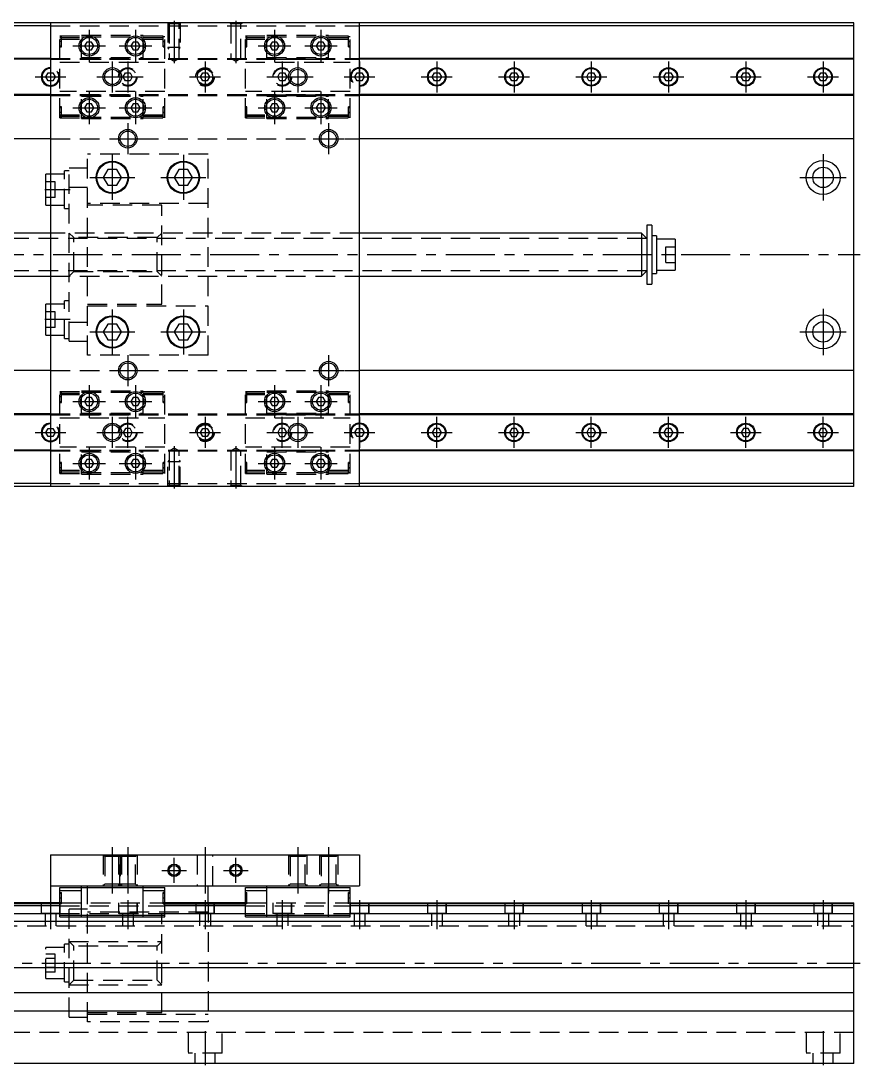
# Model space of a CAD drawing. Extents: x -2 to 753, y -8 to 355.
# Drawn here: x 481.4 to 752.9, y 17 to 354.8 of the extents above; entities that cross this region are included whole.
import ezdxf

# ---------------------------------------------------------------- set-up
doc = ezdxf.new("R2010")
doc.units = 0
doc.header["$LTSCALE"] = 0.5
doc.linetypes.add('CENTER', pattern=[50.8, 31.75, -6.35, 6.35, -6.35])
doc.linetypes.add('DASHED', pattern=[19.05, 12.7, -6.35])
for name, color, linetype in [('MSM_CENTER', 1, 'CENTER'), ('MSM_CONTINUOUS', 7, 'CONTINUOUS'), ('MSM_DASHED', 4, 'DASHED'), ('MSM_NARROW', 5, 'CONTINUOUS')]:
    doc.layers.add(name, color=color, linetype=linetype)

msp = doc.modelspace()

# ---------------------------------------------------------------- linework, layer by layer
at = {"layer": 'MSM_CENTER'}
for p, q in [((530.94, 354.77), (530.94, 341.09)), ((550.94, 354.77), (550.94, 341.09)), ((503.44, 351.9), (503.44, 341.4)), ((518.44, 351.9), (518.44, 341.4)), ((563.44, 351.9), (563.44, 341.4)), ((578.44, 351.9), (578.44, 341.4)), ((494.52, 348.15), (493.97, 348.15)), ((527.92, 348.15), (527.37, 348.15)), ((554.52, 348.15), (553.97, 348.15)), ((587.92, 348.15), (587.37, 348.15)), ((498.19, 346.65), (508.69, 346.65)), ((513.19, 346.65), (523.69, 346.65)), ((558.19, 346.65), (568.69, 346.65)), ((573.19, 346.65), (583.69, 346.65)), ((490.94, 341.65), (490.94, 331.65)), ((510.94, 341.65), (510.94, 331.65)), ((515.94, 341.65), (515.94, 331.65)), ((540.94, 341.65), (540.94, 331.65)), ((565.94, 341.65), (565.94, 331.65)), ((570.94, 341.65), (570.94, 331.65)), ((590.94, 341.65), (590.94, 331.65)), ((615.94, 341.65), (615.94, 331.65)), ((640.94, 341.65), (640.94, 331.65)), ((665.94, 341.65), (665.94, 331.65)), ((690.94, 341.65), (690.94, 331.65)), ((715.94, 341.65), (715.94, 331.65)), ((740.94, 341.65), (740.94, 331.65)), ((485.94, 336.65), (495.94, 336.65)), ((505.94, 336.65), (520.94, 336.65)), ((535.94, 336.65), (545.94, 336.65)), ((560.94, 336.65), (575.94, 336.65)), ((585.94, 336.65), (595.94, 336.65)), ((610.94, 336.65), (620.94, 336.65)), ((635.94, 336.65), (645.94, 336.65)), ((660.94, 336.65), (670.94, 336.65)), ((685.94, 336.65), (695.94, 336.65)), ((710.94, 336.65), (720.94, 336.65)), ((735.94, 336.65), (745.94, 336.65)), ((503.44, 331.9), (503.44, 321.4)), ((518.44, 331.9), (518.44, 321.4)), ((563.44, 331.9), (563.44, 321.4)), ((578.44, 331.9), (578.44, 321.4)), ((494.52, 325.15), (493.97, 325.15)), ((498.19, 326.65), (508.69, 326.65)), ((513.19, 326.65), (523.69, 326.65)), ((527.92, 325.15), (527.37, 325.15)), ((554.52, 325.15), (553.97, 325.15)), ((558.19, 326.65), (568.69, 326.65)), ((573.19, 326.65), (583.69, 326.65)), ((587.92, 325.15), (587.37, 325.15)), ((515.94, 321.65), (515.94, 311.65)), ((580.94, 321.65), (580.94, 311.65)), ((510.94, 316.65), (520.94, 316.65)), ((575.94, 316.65), (585.94, 316.65)), ((510.94, 311.4), (510.94, 296.9)), ((533.94, 311.4), (533.94, 296.9)), ((740.94, 311.65), (740.94, 296.65)), ((503.69, 304.15), (518.19, 304.15)), ((526.69, 304.15), (541.19, 304.15)), ((733.44, 304.15), (748.44, 304.15)), ((497.32, 300.15), (489.07, 300.15)), ((237.84, 279.15), (752.94, 279.15)), ((510.94, 261.4), (510.94, 246.9)), ((533.94, 261.4), (533.94, 246.9)), ((740.94, 261.65), (740.94, 246.65)), ((497.32, 258.15), (489.07, 258.15)), ((503.69, 254.15), (518.19, 254.15)), ((526.69, 254.15), (541.19, 254.15)), ((733.44, 254.15), (748.44, 254.15)), ((515.94, 246.65), (515.94, 236.65)), ((580.94, 246.65), (580.94, 236.65)), ((510.94, 241.65), (520.94, 241.65)), ((575.94, 241.65), (585.94, 241.65)), ((503.44, 236.9), (503.44, 226.4)), ((518.44, 236.9), (518.44, 226.4)), ((563.44, 236.9), (563.44, 226.4)), ((578.44, 236.9), (578.44, 226.4)), ((494.52, 233.15), (493.97, 233.15)), ((527.92, 233.15), (527.37, 233.15)), ((554.52, 233.15), (553.97, 233.15)), ((587.92, 233.15), (587.37, 233.15)), ((498.19, 231.65), (508.69, 231.65)), ((513.19, 231.65), (523.69, 231.65)), ((558.19, 231.65), (568.69, 231.65)), ((573.19, 231.65), (583.69, 231.65)), ((490.94, 226.65), (490.94, 216.65)), ((510.94, 226.65), (510.94, 216.65)), ((515.94, 216.65), (515.94, 226.65)), ((540.94, 226.65), (540.94, 216.65)), ((565.94, 216.65), (565.94, 226.65)), ((570.94, 226.65), (570.94, 216.65)), ((590.94, 226.65), (590.94, 216.65)), ((615.94, 216.65), (615.94, 226.65)), ((640.94, 216.65), (640.94, 226.65)), ((665.94, 216.65), (665.94, 226.65)), ((690.94, 216.65), (690.94, 226.65)), ((715.94, 216.65), (715.94, 226.65)), ((740.94, 216.65), (740.94, 226.65)), ((485.94, 221.65), (495.94, 221.65)), ((505.94, 221.65), (520.94, 221.65)), ((535.94, 221.65), (545.94, 221.65)), ((560.94, 221.65), (575.94, 221.65)), ((585.94, 221.65), (595.94, 221.65)), ((610.94, 221.65), (620.94, 221.65)), ((635.94, 221.65), (645.94, 221.65)), ((660.94, 221.65), (670.94, 221.65)), ((685.94, 221.65), (695.94, 221.65)), ((710.94, 221.65), (720.94, 221.65)), ((735.94, 221.65), (745.94, 221.65)), ((503.44, 216.9), (503.44, 206.4)), ((518.44, 216.9), (518.44, 206.4)), ((530.94, 217.2), (530.94, 203.52)), ((550.94, 217.2), (550.94, 203.52)), ((563.44, 216.9), (563.44, 206.4)), ((578.44, 216.9), (578.44, 206.4)), ((494.52, 210.15), (493.97, 210.15)), ((498.19, 211.65), (508.69, 211.65)), ((513.19, 211.65), (523.69, 211.65)), ((527.92, 210.15), (527.37, 210.15)), ((554.52, 210.15), (553.97, 210.15)), ((558.19, 211.65), (568.69, 211.65)), ((573.19, 211.65), (583.69, 211.65)), ((587.92, 210.15), (587.37, 210.15)), ((510.94, 87.5), (510.94, 72.5)), ((515.94, 87.5), (515.94, 72.5)), ((540.94, 87.5), (540.94, 72.5)), ((570.94, 87.5), (570.94, 72.5)), ((580.94, 87.5), (580.94, 72.5)), ((530.94, 76), (530.94, 84)), ((550.94, 76), (550.94, 84)), ((526.94, 80), (534.94, 80)), ((546.94, 80), (554.94, 80)), ((494.52, 71), (493.97, 71)), ((527.92, 71), (527.37, 71)), ((554.52, 71), (553.97, 71)), ((587.92, 71), (587.37, 71)), ((490.94, 70.32), (490.94, 60.98)), ((515.94, 70.32), (515.94, 60.98)), ((540.94, 70.32), (540.94, 60.98)), ((565.94, 70.32), (565.94, 60.98)), ((590.94, 70.32), (590.94, 60.98)), ((615.94, 70.32), (615.94, 60.98)), ((640.94, 70.32), (640.94, 60.98)), ((665.94, 70.32), (665.94, 60.98)), ((690.94, 70.32), (690.94, 60.98)), ((715.94, 70.32), (715.94, 60.98)), ((740.94, 70.32), (740.94, 60.98)), ((259.54, 50), (752.94, 50)), ((540.94, 28), (540.94, 17)), ((740.94, 28), (740.94, 17))]:
    msp.add_line(p, q, dxfattribs=at)
at = {"layer": 'MSM_CONTINUOUS'}
for p, q in [((490.94, 353.15), (330.94, 353.15)), ((750.94, 354.15), (330.99, 354.15)), ((490.94, 354.15), (490.94, 204.15)), ((590.94, 204.15), (590.94, 354.15)), ((750.94, 353.15), (590.94, 353.15)), ((750.94, 204.15), (750.94, 354.15)), ((502.7, 347.93), (501.96, 346.65)), ((504.18, 347.93), (502.7, 347.93)), ((504.92, 346.65), (504.18, 347.93)), ((517.7, 347.93), (516.96, 346.65)), ((519.18, 347.93), (517.7, 347.93)), ((519.92, 346.65), (519.18, 347.93)), ((562.7, 347.93), (561.96, 346.65)), ((564.18, 347.93), (562.7, 347.93)), ((564.92, 346.65), (564.18, 347.93)), ((577.7, 347.93), (576.96, 346.65)), ((579.18, 347.93), (577.7, 347.93)), ((579.92, 346.65), (579.18, 347.93)), ((501.96, 346.65), (502.7, 345.37)), ((502.7, 345.37), (504.18, 345.37)), ((504.18, 345.37), (504.92, 346.65)), ((516.96, 346.65), (517.7, 345.37)), ((517.7, 345.37), (519.18, 345.37)), ((519.18, 345.37), (519.92, 346.65)), ((561.96, 346.65), (562.7, 345.37)), ((562.7, 345.37), (564.18, 345.37)), ((564.18, 345.37), (564.92, 346.65)), ((576.96, 346.65), (577.7, 345.37)), ((577.7, 345.37), (579.18, 345.37)), ((579.18, 345.37), (579.92, 346.65)), ((490.94, 342.65), (330.94, 342.65)), ((490.94, 342.35), (330.94, 342.35)), ((750.94, 342.65), (590.94, 342.65)), ((750.89, 342.35), (590.94, 342.35)), ((750.89, 330.65), (750.89, 342.65)), ((489.46, 336.65), (490.2, 337.93)), ((490.2, 337.93), (490.94, 337.93)), ((539.46, 336.65), (540.2, 337.93)), ((540.2, 337.93), (541.68, 337.93)), ((541.68, 337.93), (542.42, 336.65)), ((590.94, 337.93), (591.68, 337.93)), ((591.68, 337.93), (592.42, 336.65)), ((614.46, 336.65), (615.2, 337.93)), ((615.2, 337.93), (616.68, 337.93)), ((616.68, 337.93), (617.42, 336.65)), ((639.46, 336.65), (640.2, 337.93)), ((640.2, 337.93), (641.68, 337.93)), ((641.68, 337.93), (642.42, 336.65)), ((664.46, 336.65), (665.2, 337.93)), ((665.2, 337.93), (666.68, 337.93)), ((666.68, 337.93), (667.42, 336.65)), ((689.46, 336.65), (690.2, 337.93)), ((690.2, 337.93), (691.68, 337.93)), ((691.68, 337.93), (692.42, 336.65)), ((714.46, 336.65), (715.2, 337.93)), ((715.2, 337.93), (716.68, 337.93)), ((716.68, 337.93), (717.42, 336.65)), ((739.46, 336.65), (740.2, 337.93)), ((740.2, 337.93), (741.68, 337.93)), ((741.68, 337.93), (742.42, 336.65)), ((490.2, 335.37), (489.46, 336.65)), ((490.94, 335.37), (490.2, 335.37)), ((540.2, 335.37), (539.46, 336.65)), ((541.68, 335.37), (540.2, 335.37)), ((542.42, 336.65), (541.68, 335.37)), ((591.68, 335.37), (590.94, 335.37)), ((592.42, 336.65), (591.68, 335.37)), ((615.2, 335.37), (614.46, 336.65)), ((616.68, 335.37), (615.2, 335.37)), ((617.42, 336.65), (616.68, 335.37)), ((640.2, 335.37), (639.46, 336.65)), ((641.68, 335.37), (640.2, 335.37)), ((642.42, 336.65), (641.68, 335.37)), ((665.2, 335.37), (664.46, 336.65)), ((666.68, 335.37), (665.2, 335.37)), ((667.42, 336.65), (666.68, 335.37)), ((690.2, 335.37), (689.46, 336.65)), ((691.68, 335.37), (690.2, 335.37)), ((692.42, 336.65), (691.68, 335.37)), ((715.2, 335.37), (714.46, 336.65)), ((716.68, 335.37), (715.2, 335.37)), ((717.42, 336.65), (716.68, 335.37)), ((740.2, 335.37), (739.46, 336.65)), ((741.68, 335.37), (740.2, 335.37)), ((742.42, 336.65), (741.68, 335.37)), ((490.94, 330.95), (330.94, 330.95)), ((490.94, 330.65), (330.94, 330.65)), ((502.7, 327.93), (501.96, 326.65)), ((504.18, 327.93), (502.7, 327.93)), ((504.92, 326.65), (504.18, 327.93)), ((517.7, 327.93), (516.96, 326.65)), ((519.18, 327.93), (517.7, 327.93)), ((519.92, 326.65), (519.18, 327.93)), ((562.7, 327.93), (561.96, 326.65)), ((564.18, 327.93), (562.7, 327.93)), ((564.92, 326.65), (564.18, 327.93)), ((577.7, 327.93), (576.96, 326.65)), ((579.18, 327.93), (577.7, 327.93)), ((579.92, 326.65), (579.18, 327.93)), ((750.89, 330.95), (590.94, 330.95)), ((750.89, 330.65), (590.94, 330.65)), ((501.96, 326.65), (502.7, 325.37)), ((502.7, 325.37), (504.18, 325.37)), ((504.18, 325.37), (504.92, 326.65)), ((516.96, 326.65), (517.7, 325.37)), ((517.7, 325.37), (519.18, 325.37)), ((519.18, 325.37), (519.92, 326.65)), ((561.96, 326.65), (562.7, 325.37)), ((562.7, 325.37), (564.18, 325.37)), ((564.18, 325.37), (564.92, 326.65)), ((576.96, 326.65), (577.7, 325.37)), ((577.7, 325.37), (579.18, 325.37)), ((579.18, 325.37), (579.92, 326.65)), ((490.94, 316.65), (330.94, 316.65)), ((750.94, 316.65), (590.94, 316.65)), ((489.44, 295.15), (489.44, 305.15)), ((490.94, 305.15), (489.44, 305.15)), ((509.47, 306.69), (508.01, 304.15)), ((508.01, 304.15), (509.47, 301.61)), ((512.41, 306.69), (509.47, 306.69)), ((513.87, 304.15), (512.41, 306.69)), ((512.41, 301.61), (513.87, 304.15)), ((532.47, 306.69), (531.01, 304.15)), ((531.01, 304.15), (532.47, 301.61)), ((535.41, 306.69), (532.47, 306.69)), ((536.87, 304.15), (535.41, 306.69)), ((535.41, 301.61), (536.87, 304.15)), ((509.47, 301.61), (512.41, 301.61)), ((532.47, 301.61), (535.41, 301.61)), ((489.44, 295.15), (490.94, 295.15)), ((683.94, 288.65), (683.94, 269.65)), ((685.54, 288.65), (683.94, 288.65)), ((685.54, 288.65), (685.54, 269.65)), ((490.94, 286.15), (330.94, 286.15)), ((682.19, 286.15), (590.94, 286.15)), ((683.94, 284.4), (682.19, 286.15)), ((682.19, 286.15), (682.19, 272.15)), ((687.04, 285.25), (685.54, 285.25)), ((687.04, 285.25), (687.04, 273.05)), ((693.04, 284.15), (687.04, 284.15)), ((693.04, 284.15), (693.04, 274.15)), ((682.19, 272.15), (683.94, 273.9)), ((687.04, 274.15), (693.04, 274.15)), ((330.94, 272.15), (490.94, 272.15)), ((590.94, 272.15), (682.19, 272.15)), ((685.54, 273.05), (687.04, 273.05)), ((683.94, 269.65), (685.54, 269.65)), ((490.94, 263.15), (489.44, 263.15)), ((489.44, 253.15), (489.44, 263.15)), ((509.47, 256.69), (508.01, 254.15)), ((508.01, 254.15), (509.47, 251.61)), ((512.41, 256.69), (509.47, 256.69)), ((513.87, 254.15), (512.41, 256.69)), ((512.41, 251.61), (513.87, 254.15)), ((532.47, 256.69), (531.01, 254.15)), ((531.01, 254.15), (532.47, 251.61)), ((535.41, 256.69), (532.47, 256.69)), ((536.87, 254.15), (535.41, 256.69)), ((535.41, 251.61), (536.87, 254.15)), ((489.44, 253.15), (490.94, 253.15)), ((509.47, 251.61), (512.41, 251.61)), ((532.47, 251.61), (535.41, 251.61)), ((490.94, 241.65), (330.94, 241.65)), ((750.94, 241.65), (590.94, 241.65)), ((502.7, 232.93), (501.96, 231.65)), ((501.96, 231.65), (502.7, 230.37)), ((504.18, 232.93), (502.7, 232.93)), ((502.7, 230.37), (504.18, 230.37)), ((504.92, 231.65), (504.18, 232.93)), ((504.18, 230.37), (504.92, 231.65)), ((517.7, 232.93), (516.96, 231.65)), ((516.96, 231.65), (517.7, 230.37)), ((519.18, 232.93), (517.7, 232.93)), ((517.7, 230.37), (519.18, 230.37)), ((519.92, 231.65), (519.18, 232.93)), ((519.18, 230.37), (519.92, 231.65)), ((562.7, 232.93), (561.96, 231.65)), ((561.96, 231.65), (562.7, 230.37)), ((564.18, 232.93), (562.7, 232.93)), ((562.7, 230.37), (564.18, 230.37)), ((564.92, 231.65), (564.18, 232.93)), ((564.18, 230.37), (564.92, 231.65)), ((577.7, 232.93), (576.96, 231.65)), ((576.96, 231.65), (577.7, 230.37)), ((579.18, 232.93), (577.7, 232.93)), ((577.7, 230.37), (579.18, 230.37)), ((579.92, 231.65), (579.18, 232.93)), ((579.18, 230.37), (579.92, 231.65)), ((490.94, 227.65), (330.94, 227.65)), ((490.94, 227.35), (330.94, 227.35)), ((750.89, 227.65), (590.94, 227.65)), ((750.89, 227.35), (590.94, 227.35)), ((750.89, 215.65), (750.89, 227.65)), ((489.46, 221.65), (490.2, 222.93)), ((490.2, 220.37), (489.46, 221.65)), ((490.2, 222.93), (490.94, 222.93)), ((490.94, 220.37), (490.2, 220.37)), ((539.46, 221.65), (540.2, 222.93)), ((540.2, 220.37), (539.46, 221.65)), ((540.2, 222.93), (541.68, 222.93)), ((541.68, 220.37), (540.2, 220.37)), ((541.68, 222.93), (542.42, 221.65)), ((542.42, 221.65), (541.68, 220.37)), ((590.94, 222.93), (591.68, 222.93)), ((591.68, 220.37), (590.94, 220.37)), ((591.68, 222.93), (592.42, 221.65)), ((592.42, 221.65), (591.68, 220.37)), ((615.2, 222.93), (614.46, 221.65)), ((614.46, 221.65), (615.2, 220.37)), ((616.68, 222.93), (615.2, 222.93)), ((615.2, 220.37), (616.68, 220.37)), ((617.42, 221.65), (616.68, 222.93)), ((616.68, 220.37), (617.42, 221.65)), ((640.2, 222.93), (639.46, 221.65)), ((639.46, 221.65), (640.2, 220.37)), ((641.68, 222.93), (640.2, 222.93)), ((640.2, 220.37), (641.68, 220.37)), ((642.42, 221.65), (641.68, 222.93)), ((641.68, 220.37), (642.42, 221.65)), ((665.2, 222.93), (664.46, 221.65)), ((664.46, 221.65), (665.2, 220.37)), ((666.68, 222.93), (665.2, 222.93)), ((665.2, 220.37), (666.68, 220.37)), ((667.42, 221.65), (666.68, 222.93)), ((666.68, 220.37), (667.42, 221.65)), ((690.2, 222.93), (689.46, 221.65)), ((689.46, 221.65), (690.2, 220.37)), ((691.68, 222.93), (690.2, 222.93)), ((690.2, 220.37), (691.68, 220.37)), ((692.42, 221.65), (691.68, 222.93)), ((691.68, 220.37), (692.42, 221.65)), ((715.2, 222.93), (714.46, 221.65)), ((714.46, 221.65), (715.2, 220.37)), ((716.68, 222.93), (715.2, 222.93)), ((715.2, 220.37), (716.68, 220.37)), ((717.42, 221.65), (716.68, 222.93)), ((716.68, 220.37), (717.42, 221.65)), ((740.2, 222.93), (739.46, 221.65)), ((739.46, 221.65), (740.2, 220.37)), ((741.68, 222.93), (740.2, 222.93)), ((740.2, 220.37), (741.68, 220.37)), ((742.42, 221.65), (741.68, 222.93)), ((741.68, 220.37), (742.42, 221.65)), ((490.94, 215.95), (330.94, 215.95)), ((490.94, 215.65), (330.94, 215.65)), ((502.7, 212.93), (501.96, 211.65)), ((504.18, 212.93), (502.7, 212.93)), ((504.92, 211.65), (504.18, 212.93)), ((517.7, 212.93), (516.96, 211.65)), ((519.18, 212.93), (517.7, 212.93)), ((519.92, 211.65), (519.18, 212.93)), ((562.7, 212.93), (561.96, 211.65)), ((564.18, 212.93), (562.7, 212.93)), ((564.92, 211.65), (564.18, 212.93)), ((577.7, 212.93), (576.96, 211.65)), ((579.18, 212.93), (577.7, 212.93)), ((579.92, 211.65), (579.18, 212.93)), ((750.89, 215.95), (590.94, 215.95)), ((750.94, 215.65), (590.94, 215.65)), ((501.96, 211.65), (502.7, 210.37)), ((502.7, 210.37), (504.18, 210.37)), ((504.18, 210.37), (504.92, 211.65)), ((516.96, 211.65), (517.7, 210.37)), ((517.7, 210.37), (519.18, 210.37)), ((519.18, 210.37), (519.92, 211.65)), ((561.96, 211.65), (562.7, 210.37)), ((562.7, 210.37), (564.18, 210.37)), ((564.18, 210.37), (564.92, 211.65)), ((576.96, 211.65), (577.7, 210.37)), ((577.7, 210.37), (579.18, 210.37)), ((579.18, 210.37), (579.92, 211.65)), ((490.94, 205.15), (330.94, 205.15)), ((750.94, 204.15), (330.99, 204.15)), ((750.94, 205.15), (590.94, 205.15)), ((490.94, 85), (490.94, 75)), ((490.94, 85), (590.94, 85)), ((590.94, 85), (590.94, 75)), ((490.94, 75), (590.94, 75)), ((493.99, 74.5), (527.89, 74.5)), ((493.99, 65), (493.99, 74.5)), ((500.99, 65), (500.99, 75)), ((520.89, 65), (520.89, 75)), ((527.89, 65), (527.89, 74.5)), ((541.94, 69.5), (541.94, 75)), ((553.99, 65), (553.99, 74.5)), ((553.99, 74.5), (587.89, 74.5)), ((560.99, 65), (560.99, 75)), ((580.89, 65), (580.89, 75)), ((587.89, 65), (587.89, 74.5)), ((493.99, 73.5), (500.99, 73.5)), ((493.99, 72.8), (494.49, 72.8)), ((494.49, 72.5), (493.99, 72.5)), ((494.49, 69.2), (494.49, 72.8)), ((520.89, 73.5), (527.89, 73.5)), ((527.39, 69.2), (527.39, 72.8)), ((527.89, 72.8), (527.39, 72.8)), ((527.89, 72.5), (527.39, 72.5)), ((553.99, 73.5), (560.99, 73.5)), ((553.99, 72.8), (554.49, 72.8)), ((554.49, 72.5), (553.99, 72.5)), ((554.49, 69.2), (554.49, 72.8)), ((580.89, 73.5), (587.89, 73.5)), ((587.89, 72.8), (587.39, 72.8)), ((587.39, 69.2), (587.39, 72.8)), ((587.89, 72.5), (587.39, 72.5)), ((494.49, 69.5), (330.94, 69.5)), ((494.49, 69.2), (330.94, 69.2)), ((493.99, 68.55), (330.94, 68.55)), ((494.49, 69.2), (493.99, 69.2)), ((554.49, 69.5), (527.39, 69.5)), ((527.39, 69.2), (553.99, 69.2)), ((527.39, 69.2), (527.89, 69.2)), ((553.99, 68.55), (527.89, 68.55)), ((554.49, 69.2), (553.99, 69.2)), ((587.39, 69.5), (750.89, 69.5)), ((750.89, 69.2), (587.89, 69.2)), ((750.89, 68.55), (587.89, 68.55)), ((750.89, 63.5), (750.89, 69.5)), ((493.99, 65.95), (330.94, 65.95)), ((493.99, 65.5), (527.89, 65.5)), ((493.99, 65), (527.89, 65)), ((553.99, 65.95), (527.89, 65.95)), ((553.99, 65.5), (587.89, 65.5)), ((553.99, 65), (587.89, 65)), ((750.89, 65.95), (587.89, 65.95)), ((750.94, 63.5), (330.94, 63.5)), ((750.94, 17.5), (750.94, 63.5)), ((750.94, 48.5), (330.94, 48.5)), ((330.94, 40.5), (750.94, 40.5)), ((750.94, 34.5), (330.94, 34.5)), ((750.94, 17.5), (330.94, 17.5))]:
    msp.add_line(p, q, dxfattribs=at)
for centre, radius in [((503.44, 346.65), 3.25), ((503.44, 346.65), 2.75), ((518.44, 346.65), 3.25), ((518.44, 346.65), 2.75), ((563.44, 346.65), 3.25), ((563.44, 346.65), 2.75), ((578.44, 346.65), 3.25), ((578.44, 346.65), 2.75), ((510.94, 336.65), 2.46), ((540.94, 336.65), 2.5), ((570.94, 336.65), 2.46), ((615.94, 336.65), 3), ((615.94, 336.65), 2.75), ((640.94, 336.65), 3), ((640.94, 336.65), 2.75), ((665.94, 336.65), 3), ((665.94, 336.65), 2.75), ((690.94, 336.65), 3), ((690.94, 336.65), 2.75), ((715.94, 336.65), 3), ((715.94, 336.65), 2.75), ((740.94, 336.65), 3), ((740.94, 336.65), 2.75), ((503.44, 326.65), 3.25), ((503.44, 326.65), 2.75), ((518.44, 326.65), 3.25), ((518.44, 326.65), 2.75), ((563.44, 326.65), 3.25), ((563.44, 326.65), 2.75), ((578.44, 326.65), 3.25), ((578.44, 326.65), 2.75), ((515.94, 316.65), 2.46), ((580.94, 316.65), 2.46), ((510.94, 304.15), 5.25), ((510.94, 304.15), 5), ((533.94, 304.15), 5.25), ((533.94, 304.15), 5), ((740.94, 304.15), 5.5), ((740.94, 304.15), 3.3), ((510.94, 254.15), 5.25), ((510.94, 254.15), 5), ((533.94, 254.15), 5.25), ((533.94, 254.15), 5), ((740.94, 254.15), 5.5), ((740.94, 254.15), 3.3), ((515.94, 241.65), 2.46), ((580.94, 241.65), 2.46), ((503.44, 231.65), 3.25), ((503.44, 231.65), 2.75), ((518.44, 231.65), 3.25), ((518.44, 231.65), 2.75), ((563.44, 231.65), 3.25), ((563.44, 231.65), 2.75), ((578.44, 231.65), 3.25), ((578.44, 231.65), 2.75), ((510.94, 221.65), 2.46), ((540.94, 221.65), 2.5), ((570.94, 221.65), 2.46), ((615.94, 221.65), 3), ((615.94, 221.65), 2.75), ((640.94, 221.65), 3), ((640.94, 221.65), 2.75), ((665.94, 221.65), 3), ((665.94, 221.65), 2.75), ((690.94, 221.65), 3), ((690.94, 221.65), 2.75), ((715.94, 221.65), 3), ((715.94, 221.65), 2.75), ((740.94, 221.65), 3), ((740.94, 221.65), 2.75), ((503.44, 211.65), 3.25), ((503.44, 211.65), 2.75), ((518.44, 211.65), 3.25), ((518.44, 211.65), 2.75), ((563.44, 211.65), 3.25), ((563.44, 211.65), 2.75), ((578.44, 211.65), 3.25), ((578.44, 211.65), 2.75), ((530.94, 80), 1.62), ((550.94, 80), 1.62)]:
    msp.add_circle(centre, radius, dxfattribs=at)
for centre, radius, start, end in [((490.94, 336.65), 3, 90, 270), ((490.94, 336.65), 2.75, 90, 270), ((590.94, 336.65), 3, 270, 90), ((590.94, 336.65), 2.75, 270, 90), ((490.94, 221.65), 3, 90, 270), ((490.94, 221.65), 2.75, 90, 270), ((590.94, 221.65), 3, 270, 90), ((590.94, 221.65), 2.75, 270, 90)]:
    msp.add_arc(centre, radius, start, end, dxfattribs=at)
at = {"layer": 'MSM_DASHED'}
for p, q in [((490.94, 353.15), (590.94, 353.15)), ((528.94, 354.15), (529.32, 353.77)), ((528.94, 354.15), (528.94, 346.15)), ((529.32, 353.77), (529.32, 342.65)), ((532.56, 353.77), (529.32, 353.77)), ((532.56, 353.77), (532.94, 354.15)), ((532.56, 342.65), (532.56, 353.77)), ((532.94, 354.15), (532.94, 346.15)), ((548.94, 354.15), (549.32, 353.77)), ((549.32, 353.77), (549.32, 342.65)), ((552.56, 353.77), (549.32, 353.77)), ((552.56, 353.77), (552.94, 354.15)), ((552.56, 342.65), (552.56, 353.77)), ((493.99, 323.4), (493.99, 349.9)), ((493.99, 349.9), (500.99, 349.9)), ((494.49, 349.65), (493.99, 349.65)), ((493.99, 349.4), (500.99, 349.4)), ((493.99, 348.9), (500.99, 348.9)), ((494.49, 348.15), (493.99, 348.15)), ((494.49, 346.35), (494.49, 349.9)), ((500.99, 350.15), (520.89, 350.15)), ((500.99, 342.4), (500.99, 350.15)), ((500.99, 349.65), (520.89, 349.65)), ((520.89, 342.4), (520.89, 350.15)), ((520.89, 349.9), (527.89, 349.9)), ((520.89, 349.4), (527.89, 349.4)), ((520.89, 348.9), (527.89, 348.9)), ((527.39, 346.35), (527.39, 349.9)), ((527.89, 349.65), (527.39, 349.65)), ((527.39, 348.15), (527.89, 348.15)), ((527.89, 323.4), (527.89, 349.9)), ((553.99, 349.9), (560.99, 349.9)), ((553.99, 323.4), (553.99, 349.9)), ((554.49, 349.65), (553.99, 349.65)), ((553.99, 349.4), (560.99, 349.4)), ((553.99, 348.9), (560.99, 348.9)), ((554.49, 348.15), (553.99, 348.15)), ((554.49, 346.35), (554.49, 349.9)), ((560.99, 350.15), (580.89, 350.15)), ((560.99, 342.4), (560.99, 350.15)), ((560.99, 349.65), (580.89, 349.65)), ((580.89, 342.4), (580.89, 350.15)), ((580.89, 349.9), (587.89, 349.9)), ((580.89, 349.4), (587.89, 349.4)), ((580.89, 348.9), (587.89, 348.9)), ((587.39, 346.35), (587.39, 349.9)), ((587.89, 349.65), (587.39, 349.65)), ((587.39, 348.15), (587.89, 348.15)), ((587.89, 323.4), (587.89, 349.9)), ((493.99, 346.65), (494.49, 346.65)), ((493.99, 346.35), (494.49, 346.35)), ((527.39, 346.65), (527.89, 346.65)), ((527.39, 346.35), (527.89, 346.35)), ((532.94, 346.15), (528.94, 346.15)), ((529.32, 345.65), (528.94, 346.15)), ((532.56, 345.65), (532.94, 346.15)), ((553.99, 346.65), (554.49, 346.65)), ((553.99, 346.35), (554.49, 346.35)), ((587.39, 346.65), (587.89, 346.65)), ((587.39, 346.35), (587.89, 346.35)), ((490.94, 342.65), (590.94, 342.65)), ((490.94, 342.35), (590.94, 342.35)), ((493.99, 341.4), (527.89, 341.4)), ((500.99, 342.9), (520.89, 342.9)), ((500.99, 342.4), (520.89, 342.4)), ((529.32, 342.65), (530.94, 341.71)), ((530.94, 341.71), (532.56, 342.65)), ((549.32, 342.65), (550.94, 341.71)), ((550.94, 341.71), (552.56, 342.65)), ((553.99, 341.4), (587.89, 341.4)), ((560.99, 342.9), (580.89, 342.9)), ((560.99, 342.4), (580.89, 342.4)), ((490.94, 339.8), (490.94, 333.5)), ((490.94, 337.93), (491.68, 337.93)), ((491.68, 337.93), (492.42, 336.65)), ((514.46, 336.65), (515.2, 337.93)), ((515.2, 337.93), (516.68, 337.93)), ((516.68, 337.93), (517.42, 336.65)), ((564.46, 336.65), (565.2, 337.93)), ((565.2, 337.93), (566.68, 337.93)), ((566.68, 337.93), (567.42, 336.65)), ((589.46, 336.65), (590.2, 337.93)), ((590.2, 337.93), (590.94, 337.93)), ((491.68, 335.37), (490.94, 335.37)), ((492.42, 336.65), (491.68, 335.37)), ((515.2, 335.37), (514.46, 336.65)), ((516.68, 335.37), (515.2, 335.37)), ((517.42, 336.65), (516.68, 335.37)), ((565.2, 335.37), (564.46, 336.65)), ((566.68, 335.37), (565.2, 335.37)), ((567.42, 336.65), (566.68, 335.37)), ((590.2, 335.37), (589.46, 336.65)), ((590.94, 335.37), (590.2, 335.37)), ((527.89, 331.9), (493.99, 331.9)), ((587.89, 331.9), (553.99, 331.9)), ((490.94, 330.95), (590.94, 330.95)), ((490.94, 330.65), (590.94, 330.65)), ((500.99, 330.9), (520.89, 330.9)), ((500.99, 323.15), (500.99, 330.9)), ((500.99, 330.4), (520.89, 330.4)), ((520.89, 323.15), (520.89, 330.9)), ((560.99, 330.9), (580.89, 330.9)), ((560.99, 323.15), (560.99, 330.9)), ((560.99, 330.4), (580.89, 330.4)), ((580.89, 323.15), (580.89, 330.9)), ((494.49, 326.95), (493.99, 326.95)), ((494.49, 326.65), (493.99, 326.65)), ((494.49, 325.15), (493.99, 325.15)), ((493.99, 324.4), (500.99, 324.4)), ((494.49, 323.4), (494.49, 326.95)), ((520.89, 324.4), (527.89, 324.4)), ((527.39, 323.4), (527.39, 326.95)), ((527.89, 326.95), (527.39, 326.95)), ((527.89, 326.65), (527.39, 326.65)), ((527.39, 325.15), (527.89, 325.15)), ((554.49, 326.95), (553.99, 326.95)), ((554.49, 326.65), (553.99, 326.65)), ((554.49, 325.15), (553.99, 325.15)), ((553.99, 324.4), (560.99, 324.4)), ((554.49, 323.4), (554.49, 326.95)), ((580.89, 324.4), (587.89, 324.4)), ((587.39, 323.4), (587.39, 326.95)), ((587.89, 326.95), (587.39, 326.95)), ((587.89, 326.65), (587.39, 326.65)), ((587.39, 325.15), (587.89, 325.15)), ((493.99, 323.9), (500.99, 323.9)), ((493.99, 323.65), (494.49, 323.65)), ((493.99, 323.4), (500.99, 323.4)), ((500.99, 323.65), (520.89, 323.65)), ((500.99, 323.15), (520.89, 323.15)), ((520.89, 323.9), (527.89, 323.9)), ((520.89, 323.4), (527.89, 323.4)), ((527.39, 323.65), (527.89, 323.65)), ((553.99, 323.9), (560.99, 323.9)), ((553.99, 323.65), (554.49, 323.65)), ((553.99, 323.4), (560.99, 323.4)), ((560.99, 323.65), (580.89, 323.65)), ((560.99, 323.15), (580.89, 323.15)), ((580.89, 323.9), (587.89, 323.9)), ((580.89, 323.4), (587.89, 323.4)), ((587.39, 323.65), (587.89, 323.65)), ((490.94, 316.65), (590.94, 316.65)), ((541.94, 311.65), (502.94, 311.65)), ((502.94, 246.65), (502.94, 311.65)), ((541.94, 246.65), (541.94, 311.65)), ((495.44, 305.15), (490.94, 305.15)), ((495.44, 294.05), (495.44, 306.25)), ((496.94, 306.25), (495.44, 306.25)), ((502.94, 307.15), (496.94, 307.15)), ((496.94, 251.15), (496.94, 307.15)), ((492.44, 302.69), (489.44, 302.69)), ((492.44, 297.61), (492.44, 302.69)), ((496.94, 301), (502.94, 301)), ((492.44, 300.15), (489.44, 300.15)), ((492.44, 297.61), (489.44, 297.61)), ((490.94, 295.15), (495.44, 295.15)), ((495.44, 294.05), (496.94, 294.05)), ((541.94, 295.65), (502.94, 295.65)), ((526.94, 295.15), (502.94, 295.15)), ((526.94, 263.15), (526.94, 295.15)), ((683.94, 284.4), (330.94, 284.4)), ((590.94, 286.15), (490.94, 286.15)), ((498.44, 284.65), (496.94, 286.15)), ((525.44, 284.65), (498.44, 284.65)), ((498.44, 273.65), (498.44, 284.65)), ((526.94, 286.15), (525.44, 284.65)), ((525.44, 273.65), (525.44, 284.65)), ((690.04, 281.69), (693.04, 281.69)), ((690.04, 276.61), (690.04, 281.69)), ((690.04, 279.15), (693.04, 279.15)), ((683.94, 273.9), (330.94, 273.9)), ((496.94, 272.15), (498.44, 273.65)), ((498.44, 273.65), (525.44, 273.65)), ((525.44, 273.65), (526.94, 272.15)), ((690.04, 276.61), (693.04, 276.61)), ((490.94, 272.15), (590.94, 272.15)), ((495.44, 252.05), (495.44, 264.25)), ((496.94, 264.25), (495.44, 264.25)), ((492.44, 260.69), (489.44, 260.69)), ((495.44, 263.15), (490.94, 263.15)), ((492.44, 255.61), (492.44, 260.69)), ((502.94, 263.15), (526.94, 263.15)), ((502.94, 262.65), (541.94, 262.65)), ((492.44, 258.15), (489.44, 258.15)), ((496.94, 257.29), (502.94, 257.29)), ((492.44, 255.61), (489.44, 255.61)), ((490.94, 253.15), (495.44, 253.15)), ((495.44, 252.05), (496.94, 252.05)), ((496.94, 251.15), (502.94, 251.15)), ((541.94, 246.65), (502.94, 246.65)), ((490.94, 241.65), (590.94, 241.65)), ((493.99, 234.9), (500.99, 234.9)), ((493.99, 208.4), (493.99, 234.9)), ((494.49, 234.65), (493.99, 234.65)), ((493.99, 234.4), (500.99, 234.4)), ((493.99, 233.9), (500.99, 233.9)), ((494.49, 233.15), (493.99, 233.15)), ((494.49, 231.35), (494.49, 234.9)), ((500.99, 235.15), (520.89, 235.15)), ((500.99, 227.4), (500.99, 235.15)), ((500.99, 234.65), (520.89, 234.65)), ((520.89, 227.4), (520.89, 235.15)), ((520.89, 234.9), (527.89, 234.9)), ((520.89, 234.4), (527.89, 234.4)), ((520.89, 233.9), (527.89, 233.9)), ((527.39, 231.35), (527.39, 234.9)), ((527.89, 234.65), (527.39, 234.65)), ((527.39, 233.15), (527.89, 233.15)), ((527.89, 208.4), (527.89, 234.9)), ((553.99, 234.9), (560.99, 234.9)), ((553.99, 208.4), (553.99, 234.9)), ((554.49, 234.65), (553.99, 234.65)), ((553.99, 234.4), (560.99, 234.4)), ((553.99, 233.9), (560.99, 233.9)), ((554.49, 233.15), (553.99, 233.15)), ((554.49, 231.35), (554.49, 234.9)), ((560.99, 235.15), (580.89, 235.15)), ((560.99, 227.4), (560.99, 235.15)), ((560.99, 234.65), (580.89, 234.65)), ((580.89, 227.4), (580.89, 235.15)), ((580.89, 234.9), (587.89, 234.9)), ((580.89, 234.4), (587.89, 234.4)), ((580.89, 233.9), (587.89, 233.9)), ((587.39, 231.35), (587.39, 234.9)), ((587.89, 234.65), (587.39, 234.65)), ((587.39, 233.15), (587.89, 233.15)), ((587.89, 208.4), (587.89, 234.9)), ((493.99, 231.65), (494.49, 231.65)), ((493.99, 231.35), (494.49, 231.35)), ((527.39, 231.65), (527.89, 231.65)), ((527.39, 231.35), (527.89, 231.35)), ((553.99, 231.65), (554.49, 231.65)), ((553.99, 231.35), (554.49, 231.35)), ((587.39, 231.65), (587.89, 231.65)), ((587.39, 231.35), (587.89, 231.35)), ((490.94, 227.65), (590.94, 227.65)), ((490.94, 227.35), (590.94, 227.35)), ((493.99, 226.4), (527.89, 226.4)), ((500.99, 227.9), (520.89, 227.9)), ((500.99, 227.4), (520.89, 227.4)), ((553.99, 226.4), (587.89, 226.4)), ((560.99, 227.9), (580.89, 227.9)), ((560.99, 227.4), (580.89, 227.4)), ((490.94, 224.8), (490.94, 218.5)), ((490.94, 222.93), (491.68, 222.93)), ((491.68, 220.37), (490.94, 220.37)), ((491.68, 222.93), (492.42, 221.65)), ((492.42, 221.65), (491.68, 220.37)), ((515.2, 222.93), (514.46, 221.65)), ((514.46, 221.65), (515.2, 220.37)), ((516.68, 222.93), (515.2, 222.93)), ((515.2, 220.37), (516.68, 220.37)), ((517.42, 221.65), (516.68, 222.93)), ((516.68, 220.37), (517.42, 221.65)), ((565.2, 222.93), (564.46, 221.65)), ((564.46, 221.65), (565.2, 220.37)), ((566.68, 222.93), (565.2, 222.93)), ((565.2, 220.37), (566.68, 220.37)), ((567.42, 221.65), (566.68, 222.93)), ((566.68, 220.37), (567.42, 221.65)), ((589.46, 221.65), (590.2, 222.93)), ((590.2, 220.37), (589.46, 221.65)), ((590.2, 222.93), (590.94, 222.93)), ((590.94, 220.37), (590.2, 220.37)), ((527.89, 216.9), (493.99, 216.9)), ((530.94, 216.58), (529.32, 215.65)), ((532.56, 215.65), (530.94, 216.58)), ((550.94, 216.58), (549.32, 215.65)), ((552.56, 215.65), (550.94, 216.58)), ((587.89, 216.9), (553.99, 216.9)), ((490.94, 215.95), (590.94, 215.95)), ((490.94, 215.65), (590.94, 215.65)), ((500.99, 215.9), (520.89, 215.9)), ((500.99, 208.15), (500.99, 215.9)), ((500.99, 215.4), (520.89, 215.4)), ((520.89, 208.15), (520.89, 215.9)), ((529.32, 215.65), (529.32, 204.53)), ((532.56, 204.53), (532.56, 215.65)), ((549.32, 215.65), (549.32, 204.53)), ((552.56, 204.53), (552.56, 215.65)), ((560.99, 208.15), (560.99, 215.9)), ((560.99, 215.9), (580.89, 215.9)), ((560.99, 215.4), (580.89, 215.4)), ((580.89, 208.15), (580.89, 215.9)), ((494.49, 211.95), (493.99, 211.95)), ((494.49, 211.65), (493.99, 211.65)), ((494.49, 210.15), (493.99, 210.15)), ((494.49, 208.4), (494.49, 211.95)), ((527.39, 208.4), (527.39, 211.95)), ((527.89, 211.95), (527.39, 211.95)), ((527.89, 211.65), (527.39, 211.65)), ((527.39, 210.15), (527.89, 210.15)), ((529.32, 212.65), (528.94, 212.15)), ((532.94, 212.15), (528.94, 212.15)), ((528.94, 204.15), (528.94, 212.15)), ((532.56, 212.65), (532.94, 212.15)), ((532.94, 204.15), (532.94, 212.15)), ((554.49, 211.95), (553.99, 211.95)), ((554.49, 211.65), (553.99, 211.65)), ((554.49, 210.15), (553.99, 210.15)), ((554.49, 208.4), (554.49, 211.95)), ((587.39, 208.4), (587.39, 211.95)), ((587.89, 211.95), (587.39, 211.95)), ((587.89, 211.65), (587.39, 211.65)), ((587.39, 210.15), (587.89, 210.15)), ((493.99, 209.4), (500.99, 209.4)), ((493.99, 208.9), (500.99, 208.9)), ((493.99, 208.65), (494.49, 208.65)), ((493.99, 208.4), (500.99, 208.4)), ((500.99, 208.65), (520.89, 208.65)), ((500.99, 208.15), (520.89, 208.15)), ((520.89, 209.4), (527.89, 209.4)), ((520.89, 208.9), (527.89, 208.9)), ((520.89, 208.4), (527.89, 208.4)), ((527.39, 208.65), (527.89, 208.65)), ((553.99, 209.4), (560.99, 209.4)), ((553.99, 208.9), (560.99, 208.9)), ((553.99, 208.65), (554.49, 208.65)), ((553.99, 208.4), (560.99, 208.4)), ((560.99, 208.65), (580.89, 208.65)), ((560.99, 208.15), (580.89, 208.15)), ((580.89, 209.4), (587.89, 209.4)), ((580.89, 208.9), (587.89, 208.9)), ((580.89, 208.4), (587.89, 208.4)), ((587.39, 208.65), (587.89, 208.65)), ((490.94, 205.15), (590.94, 205.15)), ((529.32, 204.53), (528.94, 204.15)), ((532.56, 204.53), (529.32, 204.53)), ((532.94, 204.15), (532.56, 204.53)), ((549.32, 204.53), (548.94, 204.15)), ((552.56, 204.53), (549.32, 204.53)), ((552.94, 204.15), (552.56, 204.53)), ((490.94, 85), (490.94, 65.83)), ((507.94, 85), (508.48, 84.46)), ((507.94, 85), (507.94, 75)), ((508.48, 84.46), (508.48, 75.54)), ((513.4, 84.46), (508.48, 84.46)), ((512.94, 85), (513.48, 84.46)), ((512.94, 85), (512.94, 75)), ((513.4, 84.46), (513.94, 85)), ((513.4, 75.54), (513.4, 84.46)), ((513.48, 84.46), (513.48, 75.54)), ((518.4, 84.46), (513.48, 84.46)), ((513.94, 85), (513.94, 75)), ((518.4, 84.46), (518.94, 85)), ((518.4, 75.54), (518.4, 84.46)), ((518.94, 85), (518.94, 75)), ((538.44, 85), (538.44, 75)), ((543.44, 75), (543.44, 85)), ((567.94, 85), (568.48, 84.46)), ((567.94, 85), (567.94, 75)), ((568.48, 84.46), (568.48, 75.54)), ((573.4, 84.46), (568.48, 84.46)), ((573.4, 84.46), (573.94, 85)), ((573.4, 75.54), (573.4, 84.46)), ((573.94, 85), (573.94, 75)), ((577.94, 85), (578.48, 84.46)), ((577.94, 85), (577.94, 75)), ((578.48, 84.46), (578.48, 75.54)), ((583.4, 84.46), (578.48, 84.46)), ((583.4, 84.46), (583.94, 85)), ((583.4, 75.54), (583.4, 84.46)), ((583.94, 85), (583.94, 75)), ((515.94, 78.4), (515.94, 84.4)), ((502.94, 31), (502.94, 75)), ((508.48, 75.54), (507.94, 75)), ((513.4, 75.54), (508.48, 75.54)), ((513.48, 75.54), (512.94, 75)), ((513.94, 75), (513.4, 75.54)), ((518.4, 75.54), (513.48, 75.54)), ((518.94, 75), (518.4, 75.54)), ((568.48, 75.54), (567.94, 75)), ((573.4, 75.54), (568.48, 75.54)), ((573.94, 75), (573.4, 75.54)), ((578.48, 75.54), (577.94, 75)), ((583.4, 75.54), (578.48, 75.54)), ((583.94, 75), (583.4, 75.54)), ((487.94, 69.5), (487.94, 66)), ((487.94, 69.5), (487.94, 66)), ((493.94, 66), (493.94, 69.5)), ((493.94, 69.5), (493.94, 66)), ((493.99, 68.5), (527.89, 68.5)), ((494.49, 69.5), (527.39, 69.5)), ((512.94, 69.5), (512.94, 66)), ((512.94, 69.5), (512.94, 66)), ((518.94, 66), (518.94, 69.5)), ((518.94, 69.5), (518.94, 66)), ((537.94, 69.5), (537.94, 66)), ((537.94, 69.5), (537.94, 66)), ((541.94, 69.5), (541.94, 31)), ((543.94, 66), (543.94, 69.5)), ((543.94, 69.5), (543.94, 66)), ((553.99, 68.5), (587.89, 68.5)), ((554.49, 69.5), (587.39, 69.5)), ((562.94, 69.5), (562.94, 66)), ((562.94, 69.5), (562.94, 66)), ((568.94, 66), (568.94, 69.5)), ((568.94, 69.5), (568.94, 66)), ((587.94, 69.5), (587.94, 66)), ((587.94, 69.5), (587.94, 66)), ((593.94, 66), (593.94, 69.5)), ((593.94, 69.5), (593.94, 66)), ((612.94, 69.5), (612.94, 66)), ((612.94, 69.5), (612.94, 66)), ((618.94, 66), (618.94, 69.5)), ((618.94, 69.5), (618.94, 66)), ((637.94, 69.5), (637.94, 66)), ((637.94, 69.5), (637.94, 66)), ((643.94, 66), (643.94, 69.5)), ((643.94, 69.5), (643.94, 66)), ((662.94, 69.5), (662.94, 66)), ((662.94, 69.5), (662.94, 66)), ((668.94, 66), (668.94, 69.5)), ((668.94, 69.5), (668.94, 66)), ((687.94, 69.5), (687.94, 66)), ((687.94, 69.5), (687.94, 66)), ((693.94, 66), (693.94, 69.5)), ((693.94, 69.5), (693.94, 66)), ((712.94, 69.5), (712.94, 66)), ((712.94, 69.5), (712.94, 66)), ((718.94, 66), (718.94, 69.5)), ((718.94, 69.5), (718.94, 66)), ((737.94, 69.5), (737.94, 66)), ((737.94, 69.5), (737.94, 66)), ((743.94, 66), (743.94, 69.5)), ((743.94, 69.5), (743.94, 66)), ((493.94, 66), (487.94, 66)), ((489.19, 66), (489.19, 62)), ((492.69, 66), (492.69, 62)), ((493.99, 66), (527.89, 66)), ((496.94, 67.5), (502.94, 67.5)), ((496.94, 32.5), (496.94, 67.5)), ((541.94, 66.5), (502.94, 66.5)), ((518.94, 66), (512.94, 66)), ((514.19, 66), (514.19, 62)), ((517.69, 66), (517.69, 62)), ((526.94, 34), (526.94, 66)), ((543.94, 66), (537.94, 66)), ((539.19, 66), (539.19, 62)), ((542.69, 66), (542.69, 62)), ((553.99, 66), (587.89, 66)), ((568.94, 66), (562.94, 66)), ((564.19, 66), (564.19, 62)), ((567.69, 66), (567.69, 62)), ((593.94, 66), (587.94, 66)), ((589.19, 66), (589.19, 62)), ((592.69, 66), (592.69, 62)), ((618.94, 66), (612.94, 66)), ((614.19, 66), (614.19, 62)), ((617.69, 66), (617.69, 62)), ((643.94, 66), (637.94, 66)), ((639.19, 66), (639.19, 62)), ((642.69, 66), (642.69, 62)), ((668.94, 66), (662.94, 66)), ((664.19, 66), (664.19, 62)), ((667.69, 66), (667.69, 62)), ((693.94, 66), (687.94, 66)), ((689.19, 66), (689.19, 62)), ((692.69, 66), (692.69, 62)), ((718.94, 66), (712.94, 66)), ((714.19, 66), (714.19, 62)), ((717.69, 66), (717.69, 62)), ((743.94, 66), (737.94, 66)), ((739.19, 66), (739.19, 62)), ((742.69, 66), (742.69, 62)), ((330.94, 62), (750.94, 62)), ((750.89, 62), (750.89, 63.5)), ((489.44, 45), (489.44, 55)), ((495.44, 55), (489.44, 55)), ((495.44, 43.9), (495.44, 56.1)), ((496.94, 56.1), (495.44, 56.1)), ((498.44, 55.5), (496.94, 57)), ((496.94, 57), (526.94, 57)), ((525.44, 55.5), (498.44, 55.5)), ((498.44, 44.5), (498.44, 55.5)), ((526.94, 57), (525.44, 55.5)), ((525.44, 44.5), (525.44, 55.5)), ((492.44, 52.93), (489.44, 52.93)), ((492.44, 51.47), (489.44, 51.47)), ((492.44, 47.07), (492.44, 52.93)), ((492.44, 48.53), (489.44, 48.53)), ((492.44, 47.07), (489.44, 47.07)), ((489.44, 45), (495.44, 45)), ((496.94, 43), (498.44, 44.5)), ((498.44, 44.5), (525.44, 44.5)), ((525.44, 44.5), (526.94, 43)), ((495.44, 43.9), (496.94, 43.9)), ((496.94, 43), (526.94, 43)), ((502.94, 34), (526.94, 34)), ((496.94, 32.5), (502.94, 32.5)), ((502.94, 33.5), (541.94, 33.5)), ((541.94, 31), (502.94, 31)), ((750.94, 27.5), (330.94, 27.5)), ((535.44, 27.5), (535.44, 20.9)), ((546.44, 20.9), (546.44, 27.5)), ((735.44, 27.5), (735.44, 20.9)), ((746.44, 20.9), (746.44, 27.5)), ((546.44, 20.9), (535.44, 20.9)), ((537.64, 20.9), (537.64, 17.5)), ((544.24, 17.5), (544.24, 20.9)), ((746.44, 20.9), (735.44, 20.9)), ((737.64, 20.9), (737.64, 17.5)), ((744.24, 17.5), (744.24, 20.9))]:
    msp.add_line(p, q, dxfattribs=at)
for centre, radius in [((515.94, 336.65), 3), ((515.94, 336.65), 2.75), ((540.94, 336.65), 3), ((540.94, 336.65), 2.75), ((565.94, 336.65), 3), ((565.94, 336.65), 2.75), ((515.94, 221.65), 3), ((515.94, 221.65), 2.75), ((540.94, 221.65), 3), ((540.94, 221.65), 2.75), ((565.94, 221.65), 3), ((565.94, 221.65), 2.75)]:
    msp.add_circle(centre, radius, dxfattribs=at)
for centre, radius, start, end in [((490.94, 336.65), 3, 270, 90), ((490.94, 336.65), 2.75, 270, 90), ((590.94, 336.65), 3, 90, 270), ((590.94, 336.65), 2.75, 90, 270), ((490.94, 221.65), 3, 270, 90), ((490.94, 221.65), 2.75, 270, 90), ((590.94, 221.65), 3, 90, 270), ((590.94, 221.65), 2.75, 90, 270)]:
    msp.add_arc(centre, radius, start, end, dxfattribs=at)
at = {"layer": 'MSM_NARROW'}
for centre, radius in [((510.94, 336.65), 3), ((570.94, 336.65), 3), ((515.94, 316.65), 3), ((580.94, 316.65), 3), ((515.94, 241.65), 3), ((580.94, 241.65), 3), ((510.94, 221.65), 3), ((570.94, 221.65), 3), ((530.94, 80), 2), ((550.94, 80), 2)]:
    msp.add_circle(centre, radius, dxfattribs=at)

doc.saveas('drawing.dxf')
